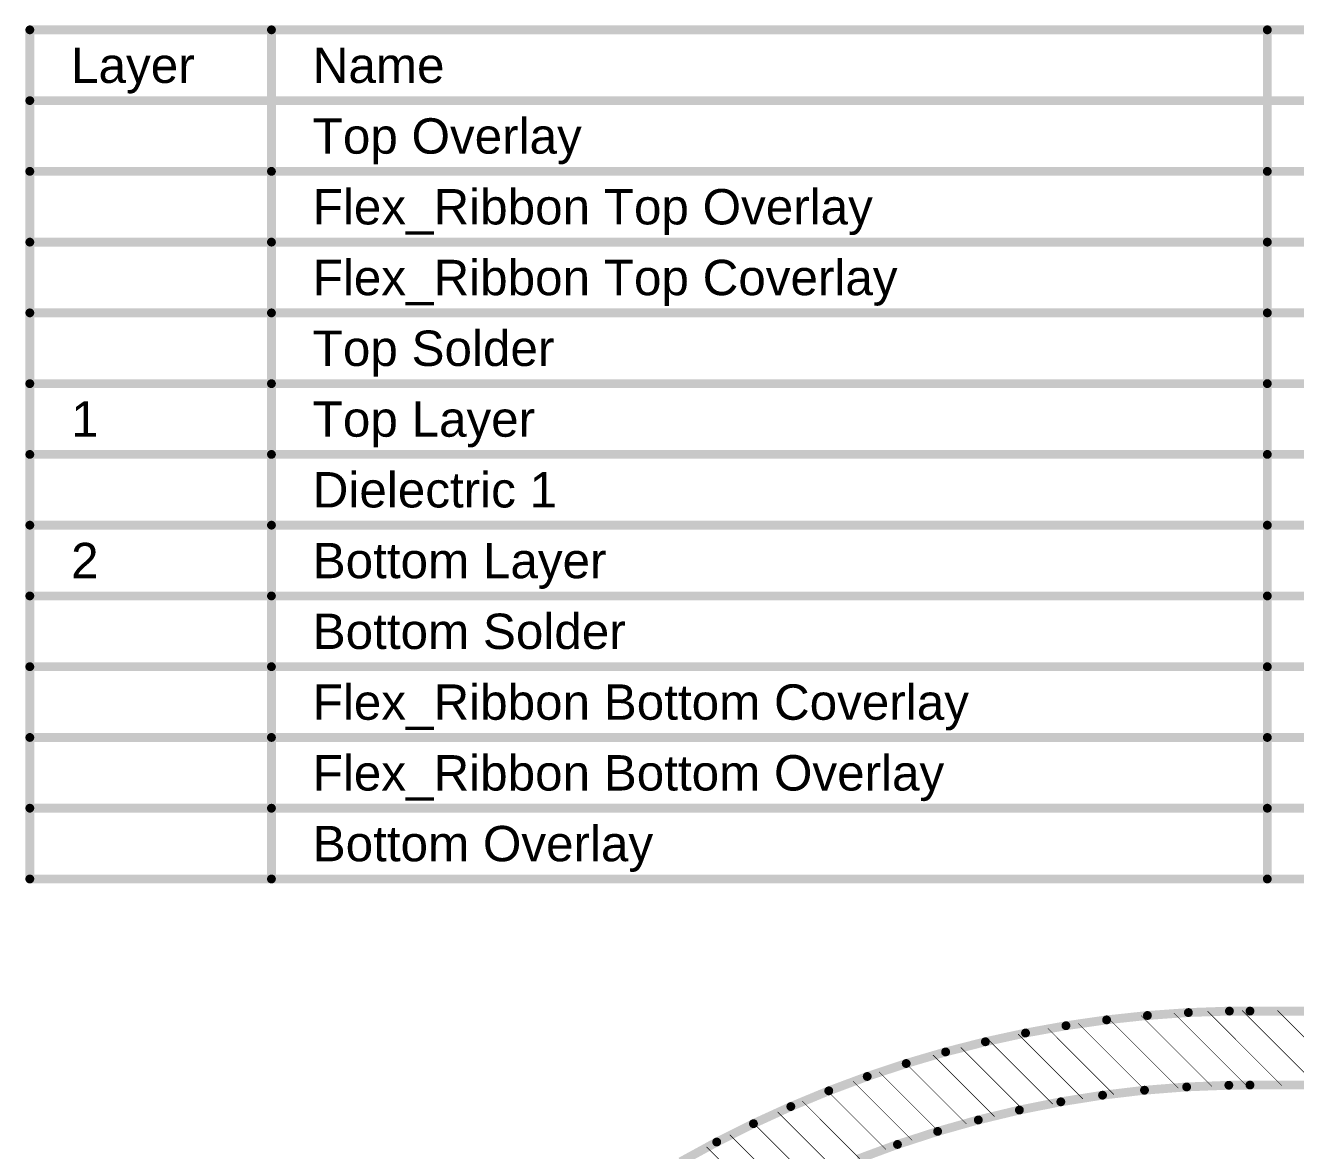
# Model space of a CAD drawing. Header units: inches. Extents: x -4.2 to 12.6, y -6.1 to 3.
# Drawn here: x 6.66 to 8.815, y 0.331 to 2.239 of the extents above; entities that cross this region are included whole.
import ezdxf

# ---------------------------------------------------------------- set-up
doc = ezdxf.new("R2010")
doc.units = ezdxf.units.IN
doc.header["$MEASUREMENT"] = 0
doc.layers.add('Dimension', color=6, linetype='Continuous')
doc.styles.add('Arial', font='', dxfattribs={"height": 0.2})
doc.styles.get('Arial').set_extended_font_data('Arial')

msp = doc.modelspace()

# ---------------------------------------------------------------- linework, layer by layer
at = {"layer": 'Dimension'}
for points in [[(6.6675939, 2.2312821, 0.015, 0.015, 0), (12.5859962, 2.2312821, 0.015, 0.015, 0)], [(6.6675939, 0.7912821, 0.015, 0.015, 0), (6.6675939, 2.2312821, 0.015, 0.015, 0)], [(7.0775066, 0.7912821, 0.015, 0.015, 0), (7.0775066, 2.2312821, 0.015, 0.015, 0)], [(8.7670053, 0.7912821, 0.015, 0.015, 0), (8.7670053, 2.2312821, 0.015, 0.015, 0)], [(6.6675939, 2.1112821, 0.015, 0.015, 0), (12.5859962, 2.1112821, 0.015, 0.015, 0)], [(6.6675939, 1.9912821, 0.015, 0.015, 0), (7.0775066, 1.9912821, 0.015, 0.015, 0)], [(7.0775066, 1.9912821, 0.015, 0.015, 0), (8.7670053, 1.9912821, 0.015, 0.015, 0)], [(8.7670053, 1.9912821, 0.015, 0.015, 0), (9.6267724, 1.9912821, 0.015, 0.015, 0)], [(6.6675939, 1.8712821, 0.015, 0.015, 0), (7.0775066, 1.8712821, 0.015, 0.015, 0)], [(7.0775066, 1.8712821, 0.015, 0.015, 0), (8.7670053, 1.8712821, 0.015, 0.015, 0)], [(8.7670053, 1.8712821, 0.015, 0.015, 0), (9.6267724, 1.8712821, 0.015, 0.015, 0)], [(6.6675939, 1.7512821, 0.015, 0.015, 0), (7.0775066, 1.7512821, 0.015, 0.015, 0)], [(7.0775066, 1.7512821, 0.015, 0.015, 0), (8.7670053, 1.7512821, 0.015, 0.015, 0)], [(8.7670053, 1.7512821, 0.015, 0.015, 0), (9.6267724, 1.7512821, 0.015, 0.015, 0)], [(6.6675939, 1.6312821, 0.015, 0.015, 0), (7.0775066, 1.6312821, 0.015, 0.015, 0)], [(7.0775066, 1.6312821, 0.015, 0.015, 0), (8.7670053, 1.6312821, 0.015, 0.015, 0)], [(8.7670053, 1.6312821, 0.015, 0.015, 0), (9.6267724, 1.6312821, 0.015, 0.015, 0)], [(6.6675939, 1.5112821, 0.015, 0.015, 0), (7.0775066, 1.5112821, 0.015, 0.015, 0)], [(7.0775066, 1.5112821, 0.015, 0.015, 0), (8.7670053, 1.5112821, 0.015, 0.015, 0)], [(8.7670053, 1.5112821, 0.015, 0.015, 0), (9.6267724, 1.5112821, 0.015, 0.015, 0)], [(6.6675939, 1.3912821, 0.015, 0.015, 0), (7.0775066, 1.3912821, 0.015, 0.015, 0)], [(7.0775066, 1.3912821, 0.015, 0.015, 0), (8.7670053, 1.3912821, 0.015, 0.015, 0)], [(8.7670053, 1.3912821, 0.015, 0.015, 0), (9.6267724, 1.3912821, 0.015, 0.015, 0)], [(6.6675939, 1.2712821, 0.015, 0.015, 0), (7.0775066, 1.2712821, 0.015, 0.015, 0)], [(7.0775066, 1.2712821, 0.015, 0.015, 0), (8.7670053, 1.2712821, 0.015, 0.015, 0)], [(8.7670053, 1.2712821, 0.015, 0.015, 0), (9.6267724, 1.2712821, 0.015, 0.015, 0)], [(6.6675939, 1.1512821, 0.015, 0.015, 0), (7.0775066, 1.1512821, 0.015, 0.015, 0)], [(7.0775066, 1.1512821, 0.015, 0.015, 0), (8.7670053, 1.1512821, 0.015, 0.015, 0)], [(8.7670053, 1.1512821, 0.015, 0.015, 0), (9.6267724, 1.1512821, 0.015, 0.015, 0)], [(6.6675939, 1.0312821, 0.015, 0.015, 0), (7.0775066, 1.0312821, 0.015, 0.015, 0)], [(7.0775066, 1.0312821, 0.015, 0.015, 0), (8.7670053, 1.0312821, 0.015, 0.015, 0)], [(8.7670053, 1.0312821, 0.015, 0.015, 0), (9.6267724, 1.0312821, 0.015, 0.015, 0)], [(6.6675939, 0.9112821, 0.015, 0.015, 0), (7.0775066, 0.9112821, 0.015, 0.015, 0)], [(7.0775066, 0.9112821, 0.015, 0.015, 0), (8.7670053, 0.9112821, 0.015, 0.015, 0)], [(8.7670053, 0.9112821, 0.015, 0.015, 0), (9.6267724, 0.9112821, 0.015, 0.015, 0)], [(6.6675939, 0.7912821, 0.015, 0.015, 0), (7.0775066, 0.7912821, 0.015, 0.015, 0)], [(7.0775066, 0.7912821, 0.015, 0.015, 0), (8.7670053, 0.7912821, 0.015, 0.015, 0)], [(8.7670053, 0.7912821, 0.015, 0.015, 0), (9.6267724, 0.7912821, 0.015, 0.015, 0)], [(8.4943402, 0.5523434, 0.015, 0.015, 0), (8.5636138, 0.5597923, 0.015, 0.015, 0)], [(8.5636138, 0.5597923, 0.015, 0.015, 0), (8.6331091, 0.564763, 0.015, 0.015, 0)], [(8.6087362, 0.5637851, 0.001, 0.001, 0), (8.7315288, 0.4409925, 0.001, 0.001, 0)], [(8.6331091, 0.564763, 0.015, 0.015, 0), (8.7027377, 0.5672492, 0.015, 0.015, 0)], [(8.6658247, 0.5666966, 0.001, 0.001, 0), (8.7914694, 0.4410519, 0.001, 0.001, 0)], [(8.7027377, 0.5672492, 0.015, 0.015, 0), (8.7375742, 0.5672484, 0.015, 0.015, 0)], [(8.7245072, 0.5680141, 0.001, 0.001, 0), (8.8514693, 0.441052, 0.001, 0.001, 0)], [(8.7375742, 0.5672484, 0.015, 0.015, 0), (9.2207849, 0.5672485, 0.015, 0.015, 0)], [(8.7845075, 0.5680138, 0.001, 0.001, 0), (8.9114692, 0.4410521, 0.001, 0.001, 0)], [(8.3568113, 0.5300522, 0.015, 0.015, 0), (8.4253767, 0.5424258, 0.015, 0.015, 0)], [(8.4253767, 0.5424258, 0.015, 0.015, 0), (8.4943402, 0.5523434, 0.015, 0.015, 0)], [(8.4463185, 0.5462028, 0.001, 0.001, 0), (8.5601389, 0.4323824, 0.001, 0.001, 0)], [(8.49892, 0.5536013, 0.001, 0.001, 0), (8.6157624, 0.4367589, 0.001, 0.001, 0)], [(8.5530947, 0.5594266, 0.001, 0.001, 0), (8.672951, 0.4395703, 0.001, 0.001, 0)], [(8.2212239, 0.4980032, 0.015, 0.015, 0), (8.2887314, 0.5152384, 0.015, 0.015, 0)], [(8.2887314, 0.5152384, 0.015, 0.015, 0), (8.3568113, 0.5300522, 0.015, 0.015, 0)], [(8.2951261, 0.5173952, 0.001, 0.001, 0), (8.4026763, 0.409845, 0.001, 0.001, 0)], [(8.3444036, 0.5281177, 0.001, 0.001, 0), (8.4539833, 0.418538, 0.001, 0.001, 0)], [(8.3948407, 0.5376806, 0.001, 0.001, 0), (8.5064354, 0.4260859, 0.001, 0.001, 0)], [(8.1543747, 0.4783687, 0.015, 0.015, 0), (8.2212239, 0.4980032, 0.015, 0.015, 0)], [(8.2471369, 0.5053844, 0.001, 0.001, 0), (8.3526302, 0.3998911, 0.001, 0.001, 0)], [(8.0882693, 0.4563598, 0.015, 0.015, 0), (8.1543747, 0.4783687, 0.015, 0.015, 0)], [(8.1536339, 0.4788874, 0.001, 0.001, 0), (8.256342, 0.3761793, 0.001, 0.001, 0)], [(8.1999895, 0.4925318, 0.001, 0.001, 0), (8.3040382, 0.3884831, 0.001, 0.001, 0)], [(8.0229919, 0.4320047, 0.015, 0.015, 0), (8.0882693, 0.4563598, 0.015, 0.015, 0)], [(8.1086205, 0.4639008, 0.001, 0.001, 0), (8.2095405, 0.3629808, 0.001, 0.001, 0)], [(7.9586256, 0.4053343, 0.015, 0.015, 0), (8.0229919, 0.4320047, 0.015, 0.015, 0)], [(8.0207006, 0.4318207, 0.001, 0.001, 0), (8.1195715, 0.3329498, 0.001, 0.001, 0)], [(8.0643285, 0.4481928, 0.001, 0.001, 0), (8.1641948, 0.3483265, 0.001, 0.001, 0)], [(8.4166886, 0.4133973, 0.015, 0.015, 0), (8.4874819, 0.4246084, 0.015, 0.015, 0)], [(8.4874819, 0.4246084, 0.015, 0.015, 0), (8.5586607, 0.4330315, 0.015, 0.015, 0)], [(8.5586607, 0.4330315, 0.015, 0.015, 0), (8.6301153, 0.4386536, 0.015, 0.015, 0)], [(8.6301153, 0.4386536, 0.015, 0.015, 0), (8.7017356, 0.4414661, 0.015, 0.015, 0)], [(8.7017356, 0.4414661, 0.015, 0.015, 0), (8.7375734, 0.4418171, 0.015, 0.015, 0)], [(8.7375734, 0.4418171, 0.015, 0.015, 0), (8.7375735, 0.4418172, 0.015, 0.015, 0)], [(8.7375735, 0.4418172, 0.015, 0.015, 0), (9.0874655, 0.4418179, 0.015, 0.015, 0)], [(7.8952527, 0.3763828, 0.015, 0.015, 0), (7.9586256, 0.4053343, 0.015, 0.015, 0)], [(7.9782784, 0.4142429, 0.001, 0.001, 0), (8.0757407, 0.3167806, 0.001, 0.001, 0)], [(8.3463901, 0.3994154, 0.015, 0.015, 0), (8.4166886, 0.4133973, 0.015, 0.015, 0)], [(7.9365203, 0.396001, 0.001, 0.001, 0), (8.0332034, 0.2993179, 0.001, 0.001, 0)], [(8.20771, 0.36323, 0.015, 0.015, 0), (8.2766947, 0.3826844, 0.015, 0.015, 0)], [(8.2766947, 0.3826844, 0.015, 0.015, 0), (8.3463901, 0.3994154, 0.015, 0.015, 0)], [(7.8329539, 0.345187, 0.015, 0.015, 0), (7.8952527, 0.3763828, 0.015, 0.015, 0)], [(7.8953353, 0.377186, 0.001, 0.001, 0), (7.9912665, 0.2812548, 0.001, 0.001, 0)], [(8.1395421, 0.3410823, 0.015, 0.015, 0), (8.20771, 0.36323, 0.015, 0.015, 0)], [(7.7718087, 0.3117866, 0.015, 0.015, 0), (7.8329539, 0.345187, 0.015, 0.015, 0)], [(7.8553528, 0.3571685, 0.001, 0.001, 0), (7.9501983, 0.262323, 0.001, 0.001, 0)], [(8.0722963, 0.3162753, 0.015, 0.015, 0), (8.1395421, 0.3410823, 0.015, 0.015, 0)], [(7.81589, 0.3366313, 0.001, 0.001, 0), (7.9101541, 0.2423672, 0.001, 0.001, 0)]]:
    msp.add_lwpolyline(points, format="xyseb", dxfattribs=at)
for points in [[(6.6638439, 2.2312821, 0.0075, 0.0075, 1), (6.6713439, 2.2312821, 0.0075, 0.0075, 1)], [(6.6638439, 2.2312821, 0.0075, 0.0075, 1), (6.6713439, 2.2312821, 0.0075, 0.0075, 1)], [(7.0737566, 2.2312821, 0.0075, 0.0075, 1), (7.0812566, 2.2312821, 0.0075, 0.0075, 1)], [(8.7632553, 2.2312821, 0.0075, 0.0075, 1), (8.7707553, 2.2312821, 0.0075, 0.0075, 1)], [(6.6638439, 2.1112821, 0.0075, 0.0075, 1), (6.6713439, 2.1112821, 0.0075, 0.0075, 1)], [(6.6638439, 1.9912821, 0.0075, 0.0075, 1), (6.6713439, 1.9912821, 0.0075, 0.0075, 1)], [(7.0737566, 1.9912821, 0.0075, 0.0075, 1), (7.0812566, 1.9912821, 0.0075, 0.0075, 1)], [(7.0737566, 1.9912821, 0.0075, 0.0075, 1), (7.0812566, 1.9912821, 0.0075, 0.0075, 1)], [(8.7632553, 1.9912821, 0.0075, 0.0075, 1), (8.7707553, 1.9912821, 0.0075, 0.0075, 1)], [(8.7632553, 1.9912821, 0.0075, 0.0075, 1), (8.7707553, 1.9912821, 0.0075, 0.0075, 1)], [(6.6638439, 1.8712821, 0.0075, 0.0075, 1), (6.6713439, 1.8712821, 0.0075, 0.0075, 1)], [(7.0737566, 1.8712821, 0.0075, 0.0075, 1), (7.0812566, 1.8712821, 0.0075, 0.0075, 1)], [(7.0737566, 1.8712821, 0.0075, 0.0075, 1), (7.0812566, 1.8712821, 0.0075, 0.0075, 1)], [(8.7632553, 1.8712821, 0.0075, 0.0075, 1), (8.7707553, 1.8712821, 0.0075, 0.0075, 1)], [(8.7632553, 1.8712821, 0.0075, 0.0075, 1), (8.7707553, 1.8712821, 0.0075, 0.0075, 1)], [(6.6638439, 1.7512821, 0.0075, 0.0075, 1), (6.6713439, 1.7512821, 0.0075, 0.0075, 1)], [(7.0737566, 1.7512821, 0.0075, 0.0075, 1), (7.0812566, 1.7512821, 0.0075, 0.0075, 1)], [(7.0737566, 1.7512821, 0.0075, 0.0075, 1), (7.0812566, 1.7512821, 0.0075, 0.0075, 1)], [(8.7632553, 1.7512821, 0.0075, 0.0075, 1), (8.7707553, 1.7512821, 0.0075, 0.0075, 1)], [(8.7632553, 1.7512821, 0.0075, 0.0075, 1), (8.7707553, 1.7512821, 0.0075, 0.0075, 1)], [(6.6638439, 1.6312821, 0.0075, 0.0075, 1), (6.6713439, 1.6312821, 0.0075, 0.0075, 1)], [(7.0737566, 1.6312821, 0.0075, 0.0075, 1), (7.0812566, 1.6312821, 0.0075, 0.0075, 1)], [(7.0737566, 1.6312821, 0.0075, 0.0075, 1), (7.0812566, 1.6312821, 0.0075, 0.0075, 1)], [(8.7632553, 1.6312821, 0.0075, 0.0075, 1), (8.7707553, 1.6312821, 0.0075, 0.0075, 1)], [(8.7632553, 1.6312821, 0.0075, 0.0075, 1), (8.7707553, 1.6312821, 0.0075, 0.0075, 1)], [(6.6638439, 1.5112821, 0.0075, 0.0075, 1), (6.6713439, 1.5112821, 0.0075, 0.0075, 1)], [(7.0737566, 1.5112821, 0.0075, 0.0075, 1), (7.0812566, 1.5112821, 0.0075, 0.0075, 1)], [(7.0737566, 1.5112821, 0.0075, 0.0075, 1), (7.0812566, 1.5112821, 0.0075, 0.0075, 1)], [(8.7632553, 1.5112821, 0.0075, 0.0075, 1), (8.7707553, 1.5112821, 0.0075, 0.0075, 1)], [(8.7632553, 1.5112821, 0.0075, 0.0075, 1), (8.7707553, 1.5112821, 0.0075, 0.0075, 1)], [(6.6638439, 1.3912821, 0.0075, 0.0075, 1), (6.6713439, 1.3912821, 0.0075, 0.0075, 1)], [(7.0737566, 1.3912821, 0.0075, 0.0075, 1), (7.0812566, 1.3912821, 0.0075, 0.0075, 1)], [(7.0737566, 1.3912821, 0.0075, 0.0075, 1), (7.0812566, 1.3912821, 0.0075, 0.0075, 1)], [(8.7632553, 1.3912821, 0.0075, 0.0075, 1), (8.7707553, 1.3912821, 0.0075, 0.0075, 1)], [(8.7632553, 1.3912821, 0.0075, 0.0075, 1), (8.7707553, 1.3912821, 0.0075, 0.0075, 1)], [(6.6638439, 1.2712821, 0.0075, 0.0075, 1), (6.6713439, 1.2712821, 0.0075, 0.0075, 1)], [(7.0737566, 1.2712821, 0.0075, 0.0075, 1), (7.0812566, 1.2712821, 0.0075, 0.0075, 1)], [(7.0737566, 1.2712821, 0.0075, 0.0075, 1), (7.0812566, 1.2712821, 0.0075, 0.0075, 1)], [(8.7632553, 1.2712821, 0.0075, 0.0075, 1), (8.7707553, 1.2712821, 0.0075, 0.0075, 1)], [(8.7632553, 1.2712821, 0.0075, 0.0075, 1), (8.7707553, 1.2712821, 0.0075, 0.0075, 1)], [(6.6638439, 1.1512821, 0.0075, 0.0075, 1), (6.6713439, 1.1512821, 0.0075, 0.0075, 1)], [(7.0737566, 1.1512821, 0.0075, 0.0075, 1), (7.0812566, 1.1512821, 0.0075, 0.0075, 1)], [(7.0737566, 1.1512821, 0.0075, 0.0075, 1), (7.0812566, 1.1512821, 0.0075, 0.0075, 1)], [(8.7632553, 1.1512821, 0.0075, 0.0075, 1), (8.7707553, 1.1512821, 0.0075, 0.0075, 1)], [(8.7632553, 1.1512821, 0.0075, 0.0075, 1), (8.7707553, 1.1512821, 0.0075, 0.0075, 1)], [(6.6638439, 1.0312821, 0.0075, 0.0075, 1), (6.6713439, 1.0312821, 0.0075, 0.0075, 1)], [(7.0737566, 1.0312821, 0.0075, 0.0075, 1), (7.0812566, 1.0312821, 0.0075, 0.0075, 1)], [(7.0737566, 1.0312821, 0.0075, 0.0075, 1), (7.0812566, 1.0312821, 0.0075, 0.0075, 1)], [(8.7632553, 1.0312821, 0.0075, 0.0075, 1), (8.7707553, 1.0312821, 0.0075, 0.0075, 1)], [(8.7632553, 1.0312821, 0.0075, 0.0075, 1), (8.7707553, 1.0312821, 0.0075, 0.0075, 1)], [(6.6638439, 0.9112821, 0.0075, 0.0075, 1), (6.6713439, 0.9112821, 0.0075, 0.0075, 1)], [(7.0737566, 0.9112821, 0.0075, 0.0075, 1), (7.0812566, 0.9112821, 0.0075, 0.0075, 1)], [(7.0737566, 0.9112821, 0.0075, 0.0075, 1), (7.0812566, 0.9112821, 0.0075, 0.0075, 1)], [(8.7632553, 0.9112821, 0.0075, 0.0075, 1), (8.7707553, 0.9112821, 0.0075, 0.0075, 1)], [(8.7632553, 0.9112821, 0.0075, 0.0075, 1), (8.7707553, 0.9112821, 0.0075, 0.0075, 1)], [(6.6638439, 0.7912821, 0.0075, 0.0075, 1), (6.6713439, 0.7912821, 0.0075, 0.0075, 1)], [(6.6638439, 0.7912821, 0.0075, 0.0075, 1), (6.6713439, 0.7912821, 0.0075, 0.0075, 1)], [(7.0737566, 0.7912821, 0.0075, 0.0075, 1), (7.0812566, 0.7912821, 0.0075, 0.0075, 1)], [(7.0737566, 0.7912821, 0.0075, 0.0075, 1), (7.0812566, 0.7912821, 0.0075, 0.0075, 1)], [(7.0737566, 0.7912821, 0.0075, 0.0075, 1), (7.0812566, 0.7912821, 0.0075, 0.0075, 1)], [(8.7632553, 0.7912821, 0.0075, 0.0075, 1), (8.7707553, 0.7912821, 0.0075, 0.0075, 1)], [(8.7632553, 0.7912821, 0.0075, 0.0075, 1), (8.7707553, 0.7912821, 0.0075, 0.0075, 1)], [(8.7632553, 0.7912821, 0.0075, 0.0075, 1), (8.7707553, 0.7912821, 0.0075, 0.0075, 1)], [(8.5598638, 0.5597923, 0.0075, 0.0075, 1), (8.5673638, 0.5597923, 0.0075, 0.0075, 1)], [(8.5598638, 0.5597923, 0.0075, 0.0075, 1), (8.5673638, 0.5597923, 0.0075, 0.0075, 1)], [(8.6084862, 0.5637851, 0.0005, 0.0005, 1), (8.6089862, 0.5637851, 0.0005, 0.0005, 1)], [(8.6293591, 0.564763, 0.0075, 0.0075, 1), (8.6368591, 0.564763, 0.0075, 0.0075, 1)], [(8.6293591, 0.564763, 0.0075, 0.0075, 1), (8.6368591, 0.564763, 0.0075, 0.0075, 1)], [(8.6655747, 0.5666966, 0.0005, 0.0005, 1), (8.6660747, 0.5666966, 0.0005, 0.0005, 1)], [(8.6989877, 0.5672492, 0.0075, 0.0075, 1), (8.7064877, 0.5672492, 0.0075, 0.0075, 1)], [(8.6989877, 0.5672492, 0.0075, 0.0075, 1), (8.7064877, 0.5672492, 0.0075, 0.0075, 1)], [(8.7242572, 0.5680141, 0.0005, 0.0005, 1), (8.7247572, 0.5680141, 0.0005, 0.0005, 1)], [(8.7338242, 0.5672484, 0.0075, 0.0075, 1), (8.7413242, 0.5672484, 0.0075, 0.0075, 1)], [(8.7338242, 0.5672484, 0.0075, 0.0075, 1), (8.7413242, 0.5672484, 0.0075, 0.0075, 1)], [(8.7842575, 0.5680138, 0.0005, 0.0005, 1), (8.7847575, 0.5680138, 0.0005, 0.0005, 1)], [(8.4216267, 0.5424258, 0.0075, 0.0075, 1), (8.4291267, 0.5424258, 0.0075, 0.0075, 1)], [(8.4216267, 0.5424258, 0.0075, 0.0075, 1), (8.4291267, 0.5424258, 0.0075, 0.0075, 1)], [(8.4460685, 0.5462028, 0.0005, 0.0005, 1), (8.4465685, 0.5462028, 0.0005, 0.0005, 1)], [(8.4905902, 0.5523434, 0.0075, 0.0075, 1), (8.4980902, 0.5523434, 0.0075, 0.0075, 1)], [(8.4905902, 0.5523434, 0.0075, 0.0075, 1), (8.4980902, 0.5523434, 0.0075, 0.0075, 1)], [(8.49867, 0.5536013, 0.0005, 0.0005, 1), (8.49917, 0.5536013, 0.0005, 0.0005, 1)], [(8.5528447, 0.5594266, 0.0005, 0.0005, 1), (8.5533447, 0.5594266, 0.0005, 0.0005, 1)], [(8.2849814, 0.5152384, 0.0075, 0.0075, 1), (8.2924814, 0.5152384, 0.0075, 0.0075, 1)], [(8.2849814, 0.5152384, 0.0075, 0.0075, 1), (8.2924814, 0.5152384, 0.0075, 0.0075, 1)], [(8.2948761, 0.5173952, 0.0005, 0.0005, 1), (8.2953761, 0.5173952, 0.0005, 0.0005, 1)], [(8.3441536, 0.5281177, 0.0005, 0.0005, 1), (8.3446536, 0.5281177, 0.0005, 0.0005, 1)], [(8.3530613, 0.5300522, 0.0075, 0.0075, 1), (8.3605613, 0.5300522, 0.0075, 0.0075, 1)], [(8.3530613, 0.5300522, 0.0075, 0.0075, 1), (8.3605613, 0.5300522, 0.0075, 0.0075, 1)], [(8.3945907, 0.5376806, 0.0005, 0.0005, 1), (8.3950907, 0.5376806, 0.0005, 0.0005, 1)], [(8.2174739, 0.4980032, 0.0075, 0.0075, 1), (8.2249739, 0.4980032, 0.0075, 0.0075, 1)], [(8.2174739, 0.4980032, 0.0075, 0.0075, 1), (8.2249739, 0.4980032, 0.0075, 0.0075, 1)], [(8.2468869, 0.5053844, 0.0005, 0.0005, 1), (8.2473869, 0.5053844, 0.0005, 0.0005, 1)], [(8.1506247, 0.4783687, 0.0075, 0.0075, 1), (8.1581247, 0.4783687, 0.0075, 0.0075, 1)], [(8.1506247, 0.4783687, 0.0075, 0.0075, 1), (8.1581247, 0.4783687, 0.0075, 0.0075, 1)], [(8.1533839, 0.4788874, 0.0005, 0.0005, 1), (8.1538839, 0.4788874, 0.0005, 0.0005, 1)], [(8.1997395, 0.4925318, 0.0005, 0.0005, 1), (8.2002395, 0.4925318, 0.0005, 0.0005, 1)], [(8.0845193, 0.4563598, 0.0075, 0.0075, 1), (8.0920193, 0.4563598, 0.0075, 0.0075, 1)], [(8.0845193, 0.4563598, 0.0075, 0.0075, 1), (8.0920193, 0.4563598, 0.0075, 0.0075, 1)], [(8.1083705, 0.4639008, 0.0005, 0.0005, 1), (8.1088705, 0.4639008, 0.0005, 0.0005, 1)], [(8.0192419, 0.4320047, 0.0075, 0.0075, 1), (8.0267419, 0.4320047, 0.0075, 0.0075, 1)], [(8.0192419, 0.4320047, 0.0075, 0.0075, 1), (8.0267419, 0.4320047, 0.0075, 0.0075, 1)], [(8.0204506, 0.4318207, 0.0005, 0.0005, 1), (8.0209506, 0.4318207, 0.0005, 0.0005, 1)], [(8.0640785, 0.4481928, 0.0005, 0.0005, 1), (8.0645785, 0.4481928, 0.0005, 0.0005, 1)], [(8.4837319, 0.4246084, 0.0075, 0.0075, 1), (8.4912319, 0.4246084, 0.0075, 0.0075, 1)], [(8.4837319, 0.4246084, 0.0075, 0.0075, 1), (8.4912319, 0.4246084, 0.0075, 0.0075, 1)], [(8.5549107, 0.4330315, 0.0075, 0.0075, 1), (8.5624107, 0.4330315, 0.0075, 0.0075, 1)], [(8.5549107, 0.4330315, 0.0075, 0.0075, 1), (8.5624107, 0.4330315, 0.0075, 0.0075, 1)], [(8.5598889, 0.4323824, 0.0005, 0.0005, 1), (8.5603889, 0.4323824, 0.0005, 0.0005, 1)], [(8.6155124, 0.4367589, 0.0005, 0.0005, 1), (8.6160124, 0.4367589, 0.0005, 0.0005, 1)], [(8.6263653, 0.4386536, 0.0075, 0.0075, 1), (8.6338653, 0.4386536, 0.0075, 0.0075, 1)], [(8.6263653, 0.4386536, 0.0075, 0.0075, 1), (8.6338653, 0.4386536, 0.0075, 0.0075, 1)], [(8.672701, 0.4395703, 0.0005, 0.0005, 1), (8.673201, 0.4395703, 0.0005, 0.0005, 1)], [(8.6979856, 0.4414661, 0.0075, 0.0075, 1), (8.7054856, 0.4414661, 0.0075, 0.0075, 1)], [(8.6979856, 0.4414661, 0.0075, 0.0075, 1), (8.7054856, 0.4414661, 0.0075, 0.0075, 1)], [(8.7338234, 0.4418171, 0.0075, 0.0075, 1), (8.7413234, 0.4418171, 0.0075, 0.0075, 1)], [(8.7338234, 0.4418171, 0.0075, 0.0075, 1), (8.7413234, 0.4418171, 0.0075, 0.0075, 1)], [(8.7338235, 0.4418172, 0.0075, 0.0075, 1), (8.7413235, 0.4418172, 0.0075, 0.0075, 1)], [(8.7338235, 0.4418172, 0.0075, 0.0075, 1), (8.7413235, 0.4418172, 0.0075, 0.0075, 1)], [(8.7312788, 0.4409925, 0.0005, 0.0005, 1), (8.7317788, 0.4409925, 0.0005, 0.0005, 1)], [(8.7912194, 0.4410519, 0.0005, 0.0005, 1), (8.7917194, 0.4410519, 0.0005, 0.0005, 1)], [(7.9548756, 0.4053343, 0.0075, 0.0075, 1), (7.9623756, 0.4053343, 0.0075, 0.0075, 1)], [(7.9548756, 0.4053343, 0.0075, 0.0075, 1), (7.9623756, 0.4053343, 0.0075, 0.0075, 1)], [(7.9780284, 0.4142429, 0.0005, 0.0005, 1), (7.9785284, 0.4142429, 0.0005, 0.0005, 1)], [(8.4024263, 0.409845, 0.0005, 0.0005, 1), (8.4029263, 0.409845, 0.0005, 0.0005, 1)], [(8.4129386, 0.4133973, 0.0075, 0.0075, 1), (8.4204386, 0.4133973, 0.0075, 0.0075, 1)], [(8.4129386, 0.4133973, 0.0075, 0.0075, 1), (8.4204386, 0.4133973, 0.0075, 0.0075, 1)], [(8.4537333, 0.418538, 0.0005, 0.0005, 1), (8.4542333, 0.418538, 0.0005, 0.0005, 1)], [(8.5061854, 0.4260859, 0.0005, 0.0005, 1), (8.5066854, 0.4260859, 0.0005, 0.0005, 1)], [(7.9362703, 0.396001, 0.0005, 0.0005, 1), (7.9367703, 0.396001, 0.0005, 0.0005, 1)], [(8.2729447, 0.3826844, 0.0075, 0.0075, 1), (8.2804447, 0.3826844, 0.0075, 0.0075, 1)], [(8.2729447, 0.3826844, 0.0075, 0.0075, 1), (8.2804447, 0.3826844, 0.0075, 0.0075, 1)], [(8.3037882, 0.3884831, 0.0005, 0.0005, 1), (8.3042882, 0.3884831, 0.0005, 0.0005, 1)], [(8.3426401, 0.3994154, 0.0075, 0.0075, 1), (8.3501401, 0.3994154, 0.0075, 0.0075, 1)], [(8.3426401, 0.3994154, 0.0075, 0.0075, 1), (8.3501401, 0.3994154, 0.0075, 0.0075, 1)], [(8.3523802, 0.3998911, 0.0005, 0.0005, 1), (8.3528802, 0.3998911, 0.0005, 0.0005, 1)], [(7.8915027, 0.3763828, 0.0075, 0.0075, 1), (7.8990027, 0.3763828, 0.0075, 0.0075, 1)], [(7.8915027, 0.3763828, 0.0075, 0.0075, 1), (7.8990027, 0.3763828, 0.0075, 0.0075, 1)], [(7.8950853, 0.377186, 0.0005, 0.0005, 1), (7.8955853, 0.377186, 0.0005, 0.0005, 1)], [(8.20396, 0.36323, 0.0075, 0.0075, 1), (8.21146, 0.36323, 0.0075, 0.0075, 1)], [(8.20396, 0.36323, 0.0075, 0.0075, 1), (8.21146, 0.36323, 0.0075, 0.0075, 1)], [(8.256092, 0.3761793, 0.0005, 0.0005, 1), (8.256592, 0.3761793, 0.0005, 0.0005, 1)], [(7.8292039, 0.345187, 0.0075, 0.0075, 1), (7.8367039, 0.345187, 0.0075, 0.0075, 1)], [(7.8292039, 0.345187, 0.0075, 0.0075, 1), (7.8367039, 0.345187, 0.0075, 0.0075, 1)], [(7.8551028, 0.3571685, 0.0005, 0.0005, 1), (7.8556028, 0.3571685, 0.0005, 0.0005, 1)], [(8.1357921, 0.3410823, 0.0075, 0.0075, 1), (8.1432921, 0.3410823, 0.0075, 0.0075, 1)], [(8.1357921, 0.3410823, 0.0075, 0.0075, 1), (8.1432921, 0.3410823, 0.0075, 0.0075, 1)], [(8.1639448, 0.3483265, 0.0005, 0.0005, 1), (8.1644448, 0.3483265, 0.0005, 0.0005, 1)], [(8.2092905, 0.3629808, 0.0005, 0.0005, 1), (8.2097905, 0.3629808, 0.0005, 0.0005, 1)], [(7.81564, 0.3366313, 0.0005, 0.0005, 1), (7.81614, 0.3366313, 0.0005, 0.0005, 1)], [(8.1193215, 0.3329498, 0.0005, 0.0005, 1), (8.1198215, 0.3329498, 0.0005, 0.0005, 1)]]:
    msp.add_lwpolyline(points, format="xyseb", close=True, dxfattribs=at)

# ---------------------------------------------------------------- texts
at = {"layer": 'Dimension', "style": 'Arial'}
for s, p in [('Layer', (6.7375939, 2.1412821)), ('Name', (7.1475066, 2.1412821)), ('Top Overlay', (7.1475066, 2.0212821)), ('Flex_Ribbon Top Overlay', (7.1475066, 1.9012821)), ('Flex_Ribbon Top Coverlay', (7.1475066, 1.7812821)), ('Top Solder', (7.1475066, 1.6612821)), ('1', (6.7375939, 1.5412821)), ('Top Layer', (7.1475066, 1.5412821)), ('Dielectric 1', (7.1475066, 1.4212821)), ('2', (6.7375939, 1.3012821)), ('Bottom Layer', (7.1475066, 1.3012821)), ('Bottom Solder', (7.1475066, 1.1812821)), ('Flex_Ribbon Bottom Coverlay', (7.1475066, 1.0612821)), ('Flex_Ribbon Bottom Overlay', (7.1475066, 0.9412821)), ('Bottom Overlay', (7.1475066, 0.8212821))]:
    msp.add_text(s, height=0.06, dxfattribs=at).set_placement(p)

doc.saveas('drawing.dxf')
